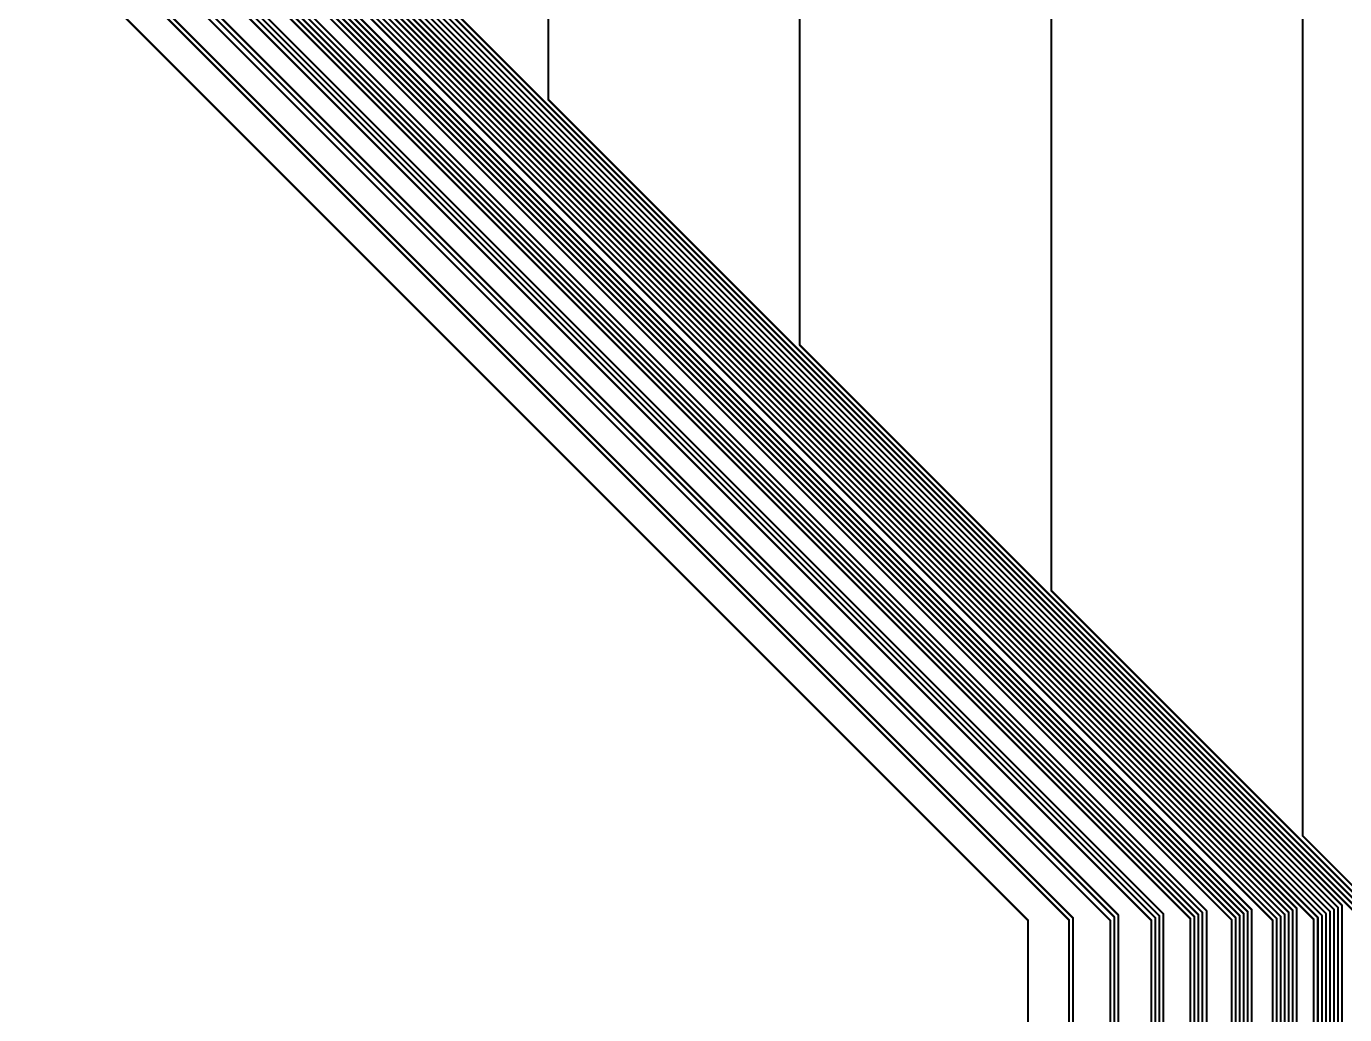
# Model space of a CAD drawing. Header units: inches. Extents: x 0 to 565, y 0 to 565.
# Drawn here: x 249.66 to 282.43, y 308.77 to 333.33 of the extents above; entities that cross this region are included whole.
import ezdxf

# ---------------------------------------------------------------- set-up
doc = ezdxf.new("R2010")
doc.units = ezdxf.units.IN

msp = doc.modelspace()

# ---------------------------------------------------------------- linework, layer by layer
at = {"const_width": 0.05}
for points in [[(268.889, 325.411), (268.889, 560.764)], [(281.389, 313.211), (281.389, 560.764)], [(31.389, 554.283), (274.561, 311.111)], [(262.639, 331.511), (262.639, 553.514)], [(275.139, 319.311), (275.139, 553.514)], [(37.639, 549.061), (275.583, 311.117)], [(43.889, 542.961), (275.683, 311.167)], [(50.139, 537.578), (276.606, 311.111)], [(56.389, 531.511), (276.706, 311.194)], [(62.639, 525.411), (276.806, 311.244)], [(68.889, 519.85), (277.628, 311.111)], [(75.139, 513.761), (277.728, 311.172)], [(81.389, 507.661), (277.828, 311.222)], [(87.639, 501.561), (277.928, 311.272)], [(93.889, 495.861), (278.6, 311.15)], [(100.139, 489.761), (278.7, 311.2)], [(106.389, 483.661), (278.8, 311.25)], [(112.639, 477.561), (278.9, 311.3)], [(118.889, 471.461), (279, 311.35)], [(125.139, 465.611), (279.622, 311.128)], [(131.389, 459.511), (279.722, 311.178)], [(137.639, 453.411), (279.822, 311.228)], [(143.889, 447.311), (279.922, 311.278)], [(150.139, 441.211), (280.022, 311.328)], [(156.389, 435.111), (280.122, 311.378)], [(162.639, 429.117), (280.644, 311.111)], [(168.889, 423.011), (280.744, 311.156)], [(175.139, 416.911), (280.844, 311.206)], [(181.389, 410.811), (280.944, 311.256)], [(187.639, 404.711), (281.044, 311.306)], [(193.889, 398.611), (281.144, 311.356)], [(200.139, 392.511), (281.244, 311.406)], [(206.389, 386.411), (281.667, 311.133)], [(212.639, 380.311), (281.767, 311.183)], [(218.889, 374.211), (281.867, 311.233)], [(225.139, 368.111), (281.967, 311.283)], [(231.389, 362.011), (282.067, 311.333)], [(237.639, 355.911), (282.167, 311.383)], [(243.889, 349.811), (282.267, 311.433)], [(250.139, 343.711), (282.367, 311.483)], [(256.389, 337.611), (282.639, 311.361)], [(262.639, 331.511), (282.739, 311.411)], [(268.889, 325.411), (282.839, 311.461)], [(275.139, 319.311), (282.939, 311.511)], [(281.389, 313.211), (283.039, 311.561)], [(278.9, 290.011), (278.9, 311.3)], [(279, 289), (279, 311.35)], [(280.022, 288.911), (280.022, 311.328)], [(280.122, 287.9), (280.122, 311.378)], [(281.044, 288.822), (281.044, 311.306)], [(281.144, 287.811), (281.144, 311.356)], [(281.244, 286.8), (281.244, 311.406)], [(282.067, 288.733), (282.067, 311.333)], [(282.167, 287.722), (282.167, 311.383)], [(282.267, 286.711), (282.267, 311.433)], [(282.367, 285.7), (282.367, 311.483)], [(274.561, 293.461), (274.561, 311.111)], [(275.583, 293.361), (275.583, 311.117)], [(275.683, 292.35), (275.683, 311.167)], [(276.606, 293.272), (276.606, 311.111)], [(276.706, 292.261), (276.706, 311.194)], [(276.806, 291.25), (276.806, 311.244)], [(277.628, 293.183), (277.628, 311.111)], [(277.728, 292.172), (277.728, 311.172)], [(277.828, 291.161), (277.828, 311.222)], [(277.928, 290.15), (277.928, 311.272)], [(278.6, 293.044), (278.6, 311.15)], [(278.7, 292.033), (278.7, 311.2)], [(278.8, 291.022), (278.8, 311.25)], [(279.622, 292.956), (279.622, 311.128)], [(279.722, 291.944), (279.722, 311.178)], [(279.822, 290.933), (279.822, 311.228)], [(279.922, 289.922), (279.922, 311.278)], [(280.644, 292.867), (280.644, 311.111)], [(280.744, 291.856), (280.744, 311.156)], [(280.844, 290.844), (280.844, 311.206)], [(280.944, 289.833), (280.944, 311.256)], [(281.667, 292.778), (281.667, 311.133)], [(281.767, 291.767), (281.767, 311.183)], [(281.867, 290.756), (281.867, 311.233)], [(281.967, 289.744), (281.967, 311.283)]]:
    msp.add_lwpolyline(points, dxfattribs=at)
at = {"const_width": 0.025}
for points in [[(262.626, 331.511, 1), (262.651, 331.511, 1)], [(262.626, 331.511, 1), (262.651, 331.511, 1)], [(268.876, 325.411, 1), (268.901, 325.411, 1)], [(268.876, 325.411, 1), (268.901, 325.411, 1)], [(275.126, 319.311, 1), (275.151, 319.311, 1)], [(275.126, 319.311, 1), (275.151, 319.311, 1)], [(281.376, 313.211, 1), (281.401, 313.211, 1)], [(281.376, 313.211, 1), (281.401, 313.211, 1)], [(278.887, 311.3, 1), (278.912, 311.3, 1)], [(278.887, 311.3, 1), (278.912, 311.3, 1)], [(278.987, 311.35, 1), (279.012, 311.35, 1)], [(278.987, 311.35, 1), (279.012, 311.35, 1)], [(280.01, 311.328, 1), (280.035, 311.328, 1)], [(280.01, 311.328, 1), (280.035, 311.328, 1)], [(280.11, 311.378, 1), (280.135, 311.378, 1)], [(280.11, 311.378, 1), (280.135, 311.378, 1)], [(281.032, 311.306, 1), (281.057, 311.306, 1)], [(281.032, 311.306, 1), (281.057, 311.306, 1)], [(281.132, 311.356, 1), (281.157, 311.356, 1)], [(281.132, 311.356, 1), (281.157, 311.356, 1)], [(281.232, 311.406, 1), (281.257, 311.406, 1)], [(281.232, 311.406, 1), (281.257, 311.406, 1)], [(282.054, 311.333, 1), (282.079, 311.333, 1)], [(282.054, 311.333, 1), (282.079, 311.333, 1)], [(282.154, 311.383, 1), (282.179, 311.383, 1)], [(282.154, 311.383, 1), (282.179, 311.383, 1)], [(282.254, 311.433, 1), (282.279, 311.433, 1)], [(282.254, 311.433, 1), (282.279, 311.433, 1)], [(282.354, 311.483, 1), (282.379, 311.483, 1)], [(282.354, 311.483, 1), (282.379, 311.483, 1)], [(274.549, 311.111, 1), (274.574, 311.111, 1)], [(274.549, 311.111, 1), (274.574, 311.111, 1)], [(275.571, 311.117, 1), (275.596, 311.117, 1)], [(275.571, 311.117, 1), (275.596, 311.117, 1)], [(275.671, 311.167, 1), (275.696, 311.167, 1)], [(275.671, 311.167, 1), (275.696, 311.167, 1)], [(276.593, 311.111, 1), (276.618, 311.111, 1)], [(276.593, 311.111, 1), (276.618, 311.111, 1)], [(276.693, 311.194, 1), (276.718, 311.194, 1)], [(276.693, 311.194, 1), (276.718, 311.194, 1)], [(276.793, 311.244, 1), (276.818, 311.244, 1)], [(276.793, 311.244, 1), (276.818, 311.244, 1)], [(277.615, 311.111, 1), (277.64, 311.111, 1)], [(277.615, 311.111, 1), (277.64, 311.111, 1)], [(277.715, 311.172, 1), (277.74, 311.172, 1)], [(277.715, 311.172, 1), (277.74, 311.172, 1)], [(277.815, 311.222, 1), (277.84, 311.222, 1)], [(277.815, 311.222, 1), (277.84, 311.222, 1)], [(277.915, 311.272, 1), (277.94, 311.272, 1)], [(277.915, 311.272, 1), (277.94, 311.272, 1)], [(278.587, 311.15, 1), (278.612, 311.15, 1)], [(278.587, 311.15, 1), (278.612, 311.15, 1)], [(278.687, 311.2, 1), (278.712, 311.2, 1)], [(278.687, 311.2, 1), (278.712, 311.2, 1)], [(278.787, 311.25, 1), (278.812, 311.25, 1)], [(278.787, 311.25, 1), (278.812, 311.25, 1)], [(279.61, 311.128, 1), (279.635, 311.128, 1)], [(279.61, 311.128, 1), (279.635, 311.128, 1)], [(279.71, 311.178, 1), (279.735, 311.178, 1)], [(279.71, 311.178, 1), (279.735, 311.178, 1)], [(279.81, 311.228, 1), (279.835, 311.228, 1)], [(279.81, 311.228, 1), (279.835, 311.228, 1)], [(279.91, 311.278, 1), (279.935, 311.278, 1)], [(279.91, 311.278, 1), (279.935, 311.278, 1)], [(280.632, 311.111, 1), (280.657, 311.111, 1)], [(280.632, 311.111, 1), (280.657, 311.111, 1)], [(280.732, 311.156, 1), (280.757, 311.156, 1)], [(280.732, 311.156, 1), (280.757, 311.156, 1)], [(280.832, 311.206, 1), (280.857, 311.206, 1)], [(280.832, 311.206, 1), (280.857, 311.206, 1)], [(280.932, 311.256, 1), (280.957, 311.256, 1)], [(280.932, 311.256, 1), (280.957, 311.256, 1)], [(281.654, 311.133, 1), (281.679, 311.133, 1)], [(281.654, 311.133, 1), (281.679, 311.133, 1)], [(281.754, 311.183, 1), (281.779, 311.183, 1)], [(281.754, 311.183, 1), (281.779, 311.183, 1)], [(281.854, 311.233, 1), (281.879, 311.233, 1)], [(281.854, 311.233, 1), (281.879, 311.233, 1)], [(281.954, 311.283, 1), (281.979, 311.283, 1)], [(281.954, 311.283, 1), (281.979, 311.283, 1)]]:
    msp.add_lwpolyline(points, format="xyb", close=True, dxfattribs=at)

doc.saveas('drawing.dxf')
